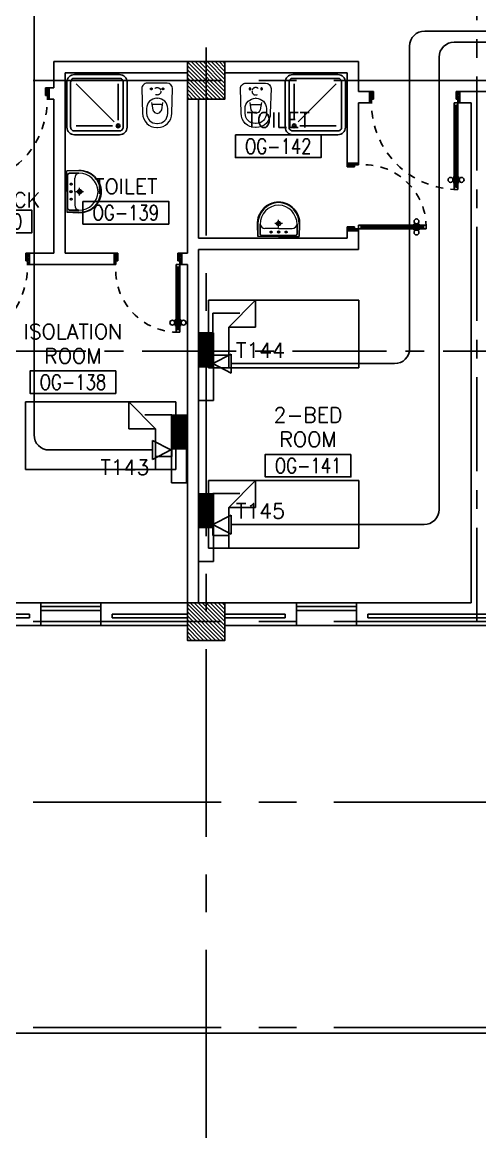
# Model space of a CAD drawing. Extents: x -0.3 to 92.6, y -1.1 to 78.4.
# Drawn here: x 65.28 to 71.36, y -1.11 to 13.72 of the extents above; entities that cross this region are included whole.
import ezdxf
from ezdxf.enums import TextEntityAlignment as Align

# ---------------------------------------------------------------- set-up
doc = ezdxf.new("R2010")
doc.units = 0
doc.header["$MEASUREMENT"] = 0
doc.header["$PDMODE"] = 34
for name, pattern in [('CENTER', [2, 1.25, -0.25, 0.25, -0.25]), ('CENTERX2', [4, 2.5, -0.5, 0.5, -0.5]), ('DASHED', [0.75, 0.5, -0.25]), ('HIDDEN', [0.375, 0.25, -0.125]), ('HIDDEN2', [0.1875, 0.125, -0.0625])]:
    doc.linetypes.add(name, pattern=pattern)
doc.layers.get('0').update_dxf_attribs({"color": 11, "linetype": 'CONTINUOUS'})
doc.layers.get('DEFPOINTS').update_dxf_attribs({"color": 11, "linetype": 'CONTINUOUS'})
for name, color, linetype in [('AX-DIM', 11, 'CONTINUOUS'), ('AXES', 11, 'CENTERX2'), ('AXES1', 11, 'CENTER'), ('COL', 11, 'CONTINUOUS'), ('DOOR', 11, 'CONTINUOUS'), ('E-TEL', 4, 'CONTINUOUS'), ('E-TEXT', 2, 'CONTINUOUS'), ('E-WIRE', 4, 'CONTINUOUS'), ('FIX', 11, 'CONTINUOUS'), ('FUR', 11, 'CONTINUOUS'), ('HAT', 11, 'CONTINUOUS'), ('INSUL', 11, 'CONTINUOUS'), ('RM-BOX', 11, 'CONTINUOUS'), ('RM-NAME', 11, 'CONTINUOUS'), ('RM-NO', 11, 'CONTINUOUS'), ('WALL', 11, 'CONTINUOUS'), ('WIN', 11, 'CONTINUOUS')]:
    doc.layers.add(name, color=color, linetype=linetype)
doc.styles.add('ROMANS', font='ROMANS.shx', dxfattribs={"width": 0.6})
doc.styles.get("Standard").update_dxf_attribs({"font": 'TXT.shx'})
doc.dimstyles.new('DIM-OUT', dxfattribs={"dimscale": 0, "dimtxt": 0.24, "dimasz": 0.08, "dimexe": 0.02, "dimexo": 0.02, "dimgap": 0.05, "dimtad": 1, "dimdec": 0, "dimlfac": 1000, "dimzin": 0, "dimdsep": 46, "dimtxsty": 'ROMANS', "dimblk1": 'ARCHTICK', "dimblk2": 'ARCHTICK', "dimsah": 1, "dimcen": 0.01, "dimdle": 0.08, "dimclrd": 7, "dimclre": 7, "dimclrt": 2, "dimadec": 0, "dimazin": 0, "dimtp": 2, "dimtm": 2, "dimtfac": 0.114286, "dimtdec": 0, "dimtix": 1, "dimtmove": 2, "dimatfit": 3, "dimldrblk": 'ARCHTICK', "dimfxl": 0, "dimtolj": 1, "dimtzin": 0, "dimarcsym": 0})

# ---------------------------------------------------------------- blocks, each defined once
blk = doc.blocks.new('_ARCHTICK')
at = {"color": 0, "linetype": 'ByBlock', "const_width": 0.15}
blk.add_lwpolyline([(-0.5, -0.5), (0.5, 0.5)], dxfattribs=at)
blk = doc.blocks.new('*D192')
at = {"layer": 'AX-DIM', "color": 7, "lineweight": -2}
for p, q in [((90.542, 5.5), (91.242, 5.5)), ((91.222, 5.58), (91.222, 0.195)), ((48.597, 0.275), (91.242, 0.275))]:
    blk.add_line(p, q, dxfattribs=at)
at = {"layer": 'DEFPOINTS', "color": 0}
for p in [(90.522, 5.5), (48.577, 0.275), (91.222, 0.275)]:
    blk.add_point(p, dxfattribs=at)
at = {"layer": 'AX-DIM', "color": 7, "lineweight": -2, "xscale": 0.08, "yscale": 0.08, "zscale": 0.08}
for p, rotation in [((91.222, 5.5), 90), ((91.222, 0.275), 270)]:
    blk.add_blockref('_ARCHTICK', p, dxfattribs=dict(at, rotation=rotation))
at = {"layer": 'AX-DIM', "color": 2, "insert": (91.052, 2.887), "char_height": 0.24, "attachment_point": 5, "rotation": 90, "style": 'ROMANS'}
blk.add_mtext('\\A1;5225', dxfattribs=at)
blk = doc.blocks.new('WC1')
at = {"layer": 'FIX', "lineweight": 20}
for p, q in [((-210, 204), (-538, 194)), ((-727, 5), (-727, -5)), ((-674, 5), (-674, -5)), ((-534, 24), (-540, 0)), ((-540, 0), (-534, -24)), ((-475, 141), (-538, 141)), ((-395, 76), (-490, 60)), ((-339, 5), (-339, -5)), ((-137, 0), (-137, 131)), ((-137, -131), (-137, 0)), ((-538, -141), (-475, -141)), ((-490, -60), (-395, -76)), ((-538, -194), (-210, -204)), ((-213, -204), (-210, -204))]:
    blk.add_line(p, q, dxfattribs=at)
at = {"layer": 'FIX', "linetype": 'Continuous', "lineweight": 20}
blk.add_line((-420, -47), (-420, 45), dxfattribs=at)
at = {"layer": 'FIX', "linetype": 'HIDDEN2', "lineweight": 20, "ltscale": 0.3}
blk.add_circle((-245, 0), 49.8, dxfattribs=at)
at = {"layer": 'FIX', "linetype": 'HIDDEN', "lineweight": 20, "ltscale": 0.05}
for centre in [(-213, 78), (-213, -77)]:
    blk.add_circle(centre, 11.6, dxfattribs=at)
at = {"layer": 'FIX', "lineweight": 20}
for centre, radius, start, end in [((-538, 5), 189, 90, 180), ((-210, 131), 73, 360, 90), ((-538, 5), 136, 90, 180), ((-473, -7), 68.2, 128.9242, 152.8468), ((-464, -18), 82, 108.496, 128.9242), ((-475, 5), 136, 360, 90), ((-538, -5), 189, 180, 270), ((-538, -5), 136, 180, 270), ((-473, 7), 68.2, 207.1532, 231.0758), ((-464, 18), 82, 231.0758, 251.504), ((-475, -5), 136, 270, 0), ((-210, -131), 73, 270, 0)]:
    blk.add_arc(centre, radius, start, end, dxfattribs=at)
at = {"layer": 'FIX', "linetype": 'Continuous', "lineweight": 20}
for centre, start, end in [((-443, 46), 357.6662, 91.6121), ((-442, -46), 268.3879, 2.3338)]:
    blk.add_arc(centre, 22.3, start, end, dxfattribs=at)
blk = doc.blocks.new('SHR1')
at = {"layer": 'FIX'}
for p, q in [((-196, 196), (-700, 700)), ((-143, 218), (-143, 700)), ((-218, 143), (-700, 143))]:
    blk.add_line(p, q, dxfattribs=at)
for points in [[(-825, 125), (-825, 725, -0.414214), (-725, 825), (-125, 825, -0.414214), (-25, 725), (-25, 125, -0.414214), (-125, 25), (-725, 25, -0.414214)], [(-775, 125), (-775, 725, -0.414214), (-725, 775), (-125, 775, -0.414214), (-75, 725), (-75, 125, -0.414214), (-125, 75), (-725, 75, -0.414214)]]:
    blk.add_lwpolyline(points, format="xyb", close=True, dxfattribs=at)
for radius in [25, 15]:
    blk.add_circle((-143, 143), radius, dxfattribs=at)
blk = doc.blocks.new('LAV1')
at = {"layer": 'FIX', "linetype": 'ByBlock', "ltscale": 0.3}
for p, q in [((-280, 210), (-275, 50)), ((-245, 210), (-245, 85)), ((245, 210), (245, 85)), ((280, 210), (275, 50)), ((0, 60), (-220, 60)), ((0, 60), (220, 60))]:
    blk.add_line(p, q, dxfattribs=at)
at = {"layer": 'FIX', "linetype": 'Continuous', "lineweight": 20}
for p, q in [((-275, 210), (-275, 50)), ((0, 155), (-181, 155)), ((0, 155), (181, 155)), ((275, 210), (275, 50)), ((0, 50), (-275, 50)), ((0, 50), (-252, 50)), ((0, 50), (275, 50)), ((0, 50), (252, 50))]:
    blk.add_line(p, q, dxfattribs=at)
at = {"layer": 'FIX', "linetype": 'DASHED', "lineweight": 20, "ltscale": 0.05}
for p, q in [((50, 220), (-50, 220)), ((0, 170), (0, 270)), ((0, 170), (0, 270))]:
    blk.add_line(p, q, dxfattribs=at)
at = {"layer": 'FIX', "lineweight": 20}
for p, q in [((16, 107), (-15, 107)), ((0, 92), (0, 123))]:
    blk.add_line(p, q, dxfattribs=at)
for centre, radius in [((0, 220), 29.5), ((0, 220), 22.5), ((0, 107), 15.5)]:
    blk.add_circle(centre, radius, dxfattribs=at)
at = {"layer": 'FIX', "linetype": 'HIDDEN', "lineweight": 20, "ltscale": 0.05}
for centre in [(-100, 107), (100, 107)]:
    blk.add_circle(centre, 12.4, dxfattribs=at)
at = {"layer": 'FIX', "linetype": 'ByBlock', "ltscale": 0.3}
for centre, radius, start, end in [((7, 220), 287, 91.3776, 182.0064), ((-7, 220), 287, 357.9936, 88.6224), ((-220, 85), 24.9, 179.7021, 269.9486), ((220, 85), 24.9, 270.0514, 0.2979)]:
    blk.add_arc(centre, radius, start, end, dxfattribs=at)
at = {"layer": 'FIX', "linetype": 'Continuous', "lineweight": 20}
for centre, radius, start, end in [((8, 217), 283, 91.6988, 181.351), ((8, 212), 253, 91.7328, 180.4884), ((-8, 217), 283, 358.649, 88.3012), ((-8, 212), 253, 359.5116, 88.2672), ((-179, 222), 66.9, 190.2006, 268.0786), ((179, 222), 66.9, 271.9214, 349.7994)]:
    blk.add_arc(centre, radius, start, end, dxfattribs=at)
blk = doc.blocks.new('RM1')
at = {"layer": 'RM-BOX'}
blk.add_lwpolyline([(570, -200), (-570, -200), (-570, -500), (570, -500)], close=True, dxfattribs=at)
at = {"layer": 'RM-NAME', "style": 'ROMANS'}
for tag, p in [('ROOMNAME1', (0, 324)), ('ROOMNAME2', (0, 0))]:
    blk.add_attdef(tag, text='', height=200, dxfattribs=at).set_placement(p, align=Align.MIDDLE)
at = {"layer": 'RM-NO', "style": 'ROMANS', "width": 0.8}
blk.add_attdef('ROOMNO', text='', height=200, dxfattribs=at).set_placement((0, -350), align=Align.MIDDLE)
blk = doc.blocks.new('DOOR90')
at = {"layer": 'DOOR', "linetype": 'ByBlock'}
for p, q in [((0, 0), (-150, 0)), ((-200, -25), (-1000, -25)), ((-200, -42), (-1000, -42)), ((-200, -58), (-1000, -58)), ((-1000, -75), (-200, -75))]:
    blk.add_line(p, q, dxfattribs=at)
at = {"layer": 'DOOR', "color": 0, "linetype": 'ByBlock'}
for p, q in [((-150, 0), (-150, -25)), ((-150, 0), (0, 0)), ((0, -50), (0, 0)), ((-1050, -25), (-1050, -75)), ((-1050, -75), (-1050, -25)), ((-1000, -25), (-1050, -25)), ((-1000, -75), (-1050, -75)), ((-1020, -42), (-1020, -58)), ((-1000, -42), (-1020, -42)), ((-1000, -58), (-1020, -58)), ((-1000, -25), (-1000, -42)), ((-1000, -58), (-1000, -75)), ((-968, -25), (-968, -18)), ((-878, -18), (-968, -18)), ((-968, -75), (-968, -82)), ((-878, -82), (-968, -82)), ((-955, -18), (-955, -9)), ((-955, -9), (-890, -9)), ((-955, -18), (-890, -18)), ((-955, -82), (-955, -91)), ((-955, -82), (-890, -82)), ((-955, -91), (-890, -91)), ((-890, -18), (-890, -9)), ((-890, -82), (-890, -91)), ((-878, -25), (-878, -18)), ((-878, -75), (-878, -82)), ((-200, -42), (-200, -25)), ((-200, -25), (-150, -25)), ((-180, -42), (-200, -42)), ((-200, -75), (-200, -58)), ((-200, -58), (-180, -58)), ((-150, -75), (-200, -75)), ((-180, -58), (-180, -42)), ((-150, -75), (-150, -25)), ((-150, -25), (-100, -25)), ((-100, -25), (-100, -50)), ((-100, -50), (0, -50)), ((-150, -900), (-150, -875)), ((-150, -875), (-100, -875)), ((-100, -850), (0, -850)), ((-100, -875), (-100, -850)), ((0, -850), (0, -900)), ((0, -900), (-150, -900)), ((-150, -900), (0, -900))]:
    blk.add_line(p, q, dxfattribs=at)
at = {"layer": 'DOOR', "color": 9, "linetype": 'ByBlock'}
for p, q in [((0, -50), (-114, 0)), ((0, -50), (-40, 0)), ((0, -50), (-100, -37)), ((0, -850), (-114, -900)), ((0, -850), (-100, -863)), ((0, -850), (-40, -900))]:
    blk.add_line(p, q, dxfattribs=at)
at = {"layer": 'DOOR', "color": 0, "linetype": 'ByBlock'}
for centre in [(-923, 24), (-923, -124)]:
    blk.add_circle(centre, 32.4, dxfattribs=at)
at = {"layer": 'DOOR', "color": 9, "linetype": 'ByBlock'}
for centre, radius, start, end in [((0, -50), 74.4, 137.7764, 180), ((0, -50), 54.4, 113.2074, 180), ((0, -50), 154, 161.1053, 166.2858), ((0, -50), 134, 158.1598, 169.28), ((0, -50), 114, 154.0838, 167.3774), ((0, -50), 94.4, 148.0182, 180), ((0, -50), 34.4, 90, 180), ((0, -50), 14.4, 90, 180), ((0, -850), 154, 193.7142, 198.8947), ((0, -850), 134, 190.72, 201.8402), ((0, -850), 94.4, 180, 211.9818), ((0, -850), 74.4, 180, 222.2236), ((0, -850), 54.4, 180, 246.7926), ((0, -850), 34.4, 180, 270), ((0, -850), 14.4, 180, 270)]:
    blk.add_arc(centre, radius, start, end, dxfattribs=at)
at = {"layer": 'DOOR', "linetype": 'HIDDEN', "ltscale": 0.5}
blk.add_arc((-222, -50), 828, 178.2701, 275.003, dxfattribs=at)
blk = doc.blocks.new('AH20A')
at = {"layer": 'FUR'}
for p, q in [((0, 0.5), (0, -0.5)), ((1, 0.5), (0, 0.5)), ((0.1358, 0.5), (0.1358, -0.0987)), ((1, -0.5), (1, 0.5)), ((0.1358, 0.3112), (0.0277, 0.3112)), ((0.0277, 0.3112), (0.0277, -0.3087)), ((0.1358, -0.0987), (0.3125, -0.5)), ((0.1358, -0.0987), (0.3125, -0.0987)), ((0.3125, -0.5), (0.3125, -0.0987)), ((0.0277, -0.3087), (0.2076, -0.3087)), ((0, -0.5), (1, -0.5))]:
    blk.add_line(p, q, dxfattribs=at)
blk = doc.blocks.new('DOOR100')
at = {"layer": 'DOOR', "color": 0, "linetype": 'ByBlock'}
for p, q in [((-92, 1206), (-92, 1141)), ((-83, 1206), (-92, 1206)), ((-83, 1129), (-83, 1219)), ((-76, 1219), (-83, 1219)), ((-83, 1206), (-83, 1141)), ((-76, 1251), (-76, 1301)), ((-76, 1301), (-26, 1301)), ((-26, 1301), (-76, 1301)), ((-59, 1251), (-76, 1251)), ((-59, 1251), (-59, 1271)), ((-43, 1271), (-59, 1271)), ((-43, 1251), (-43, 1271)), ((-26, 1251), (-43, 1251)), ((-26, 1251), (-26, 1301)), ((-26, 1219), (-19, 1219)), ((-19, 1129), (-19, 1219)), ((-19, 1206), (-19, 1141)), ((-19, 1206), (-10, 1206)), ((-10, 1206), (-10, 1141)), ((-83, 1141), (-92, 1141)), ((-76, 1129), (-83, 1129)), ((-26, 1129), (-19, 1129)), ((-19, 1141), (-10, 1141)), ((-1201, 0), (-1201, 150)), ((-1201, 150), (-1176, 150)), ((-1201, 150), (-1201, 0)), ((-1176, 150), (-1176, 100)), ((-76, 200), (-59, 200)), ((-76, 150), (-76, 200)), ((-76, 150), (-26, 150)), ((-59, 200), (-59, 180)), ((-59, 180), (-43, 180)), ((-43, 200), (-26, 200)), ((-43, 180), (-43, 200)), ((-26, 200), (-26, 150)), ((-1, 150), (-26, 150)), ((-26, 150), (-26, 100)), ((-1, 150), (-1, 0)), ((-1151, 0), (-1201, 0)), ((-1176, 100), (-1151, 100)), ((-1151, 100), (-1151, 0)), ((-51, 100), (-51, 0)), ((-26, 100), (-51, 100)), ((-51, 0), (-1, 0))]:
    blk.add_line(p, q, dxfattribs=at)
at = {"layer": 'DOOR', "linetype": 'ByBlock'}
for p, q in [((-76, 1251), (-76, 200)), ((-59, 200), (-59, 1251)), ((-43, 200), (-43, 1251)), ((-26, 200), (-26, 1251))]:
    blk.add_line(p, q, dxfattribs=at)
at = {"layer": 'DOOR', "color": 9, "linetype": 'ByBlock'}
for p, q in [((-1151, 0), (-1201, 114)), ((-1151, 0), (-1201, 40)), ((-1151, 0), (-1164, 100)), ((-51, 0), (-1, 114)), ((-51, 0), (-38, 100)), ((-51, 0), (-1, 40))]:
    blk.add_line(p, q, dxfattribs=at)
at = {"layer": 'DOOR', "color": 0, "linetype": 'ByBlock'}
for centre in [(-125, 1174), (22, 1174)]:
    blk.add_circle(centre, 32.4, dxfattribs=at)
at = {"layer": 'DOOR', "linetype": 'HIDDEN', "ltscale": 0.5}
blk.add_arc((-27, 152), 1149, 89.961, 180.0931, dxfattribs=at)
at = {"layer": 'DOOR', "color": 9, "linetype": 'ByBlock'}
for centre, radius, start, end in [((-1151, 0), 154, 103.7142, 108.8947), ((-51, 0), 154, 71.1053, 76.2858), ((-1151, 0), 134, 100.72, 111.8402), ((-1151, 0), 94.4, 90, 121.9818), ((-1151, 0), 74.4, 90, 132.2236), ((-1151, 0), 54.4, 90, 156.7926), ((-1151, 0), 34.4, 90, 180), ((-1151, 0), 14.4, 90, 180), ((-51, 0), 94.4, 58.0182, 90), ((-51, 0), 74.4, 47.7764, 90), ((-51, 0), 54.4, 23.2074, 90), ((-51, 0), 34.4, 0, 90), ((-51, 0), 14.4, 0, 90), ((-51, 0), 134, 68.1598, 79.28), ((-51, 0), 114, 64.0838, 77.3774)]:
    blk.add_arc(centre, radius, start, end, dxfattribs=at)
blk = doc.blocks.new('*X95')
at = {"color": 0}
for p, q in [((238727, 169890), (239227, 170390)), ((238729, 169945), (239174, 170390)), ((238729, 169998), (239121, 170390)), ((238729, 170051), (239067, 170390)), ((238729, 170104), (239014, 170390)), ((238729, 170157), (238961, 170390)), ((238729, 170210), (238908, 170390)), ((238729, 170263), (238855, 170390)), ((238729, 170316), (238802, 170390)), ((238729, 170369), (238749, 170390)), ((238780, 169890), (239229, 170339)), ((238833, 169890), (239229, 170286)), ((238886, 169890), (239229, 170233)), ((238939, 169890), (239229, 170180)), ((238992, 169890), (239229, 170127)), ((239045, 169890), (239229, 170074)), ((239098, 169890), (239229, 170020)), ((239151, 169890), (239229, 169967)), ((239204, 169890), (239229, 169914))]:
    blk.add_line(p, q, dxfattribs=at)
blk = doc.blocks.new('COL50')
at = {"layer": 'COL'}
blk.add_lwpolyline([(-250, 250), (-250, -250), (250, -250), (250, 250)], close=True, dxfattribs=at)
blk = doc.blocks.new('*X90')
at = {"color": 0}
for p, q in [((238729, 177104), (239214, 177590)), ((238729, 177157), (239161, 177590)), ((238729, 177210), (239108, 177590)), ((238729, 177263), (239055, 177590)), ((238729, 177316), (239002, 177590)), ((238729, 177369), (238949, 177590)), ((238729, 177422), (238896, 177590)), ((238729, 177475), (238843, 177590)), ((238729, 177528), (238790, 177590)), ((238729, 177581), (238737, 177590)), ((238767, 177090), (239229, 177551)), ((238820, 177090), (239229, 177498)), ((238873, 177090), (239229, 177445)), ((238926, 177090), (239229, 177392)), ((238979, 177090), (239229, 177339)), ((239032, 177090), (239229, 177286)), ((239085, 177090), (239229, 177233)), ((239138, 177090), (239229, 177180)), ((239191, 177090), (239229, 177127))]:
    blk.add_line(p, q, dxfattribs=at)

msp = doc.modelspace()

# ---------------------------------------------------------------- linework, layer by layer
at = {"layer": 'AXES'}
for p, q in [((67.7217, -1.1143), (67.7217, 77.6984)), ((91.9217, 12.95), (23.8817, 12.95)), ((91.9217, 5.75), (23.8817, 5.75)), ((91.9217, 3.35), (23.8817, 3.35)), ((91.9217, 0.35), (23.8817, 0.35))]:
    msp.add_line(p, q, dxfattribs=at)
at = {"layer": 'AXES1'}
for p, q in [((71.3217, 5.75), (71.3217, 64.57)), ((82.1217, 9.35), (21.4817, 9.35)), ((82.1217, 9.35), (39.8317, 9.35))]:
    msp.add_line(p, q, dxfattribs=at)
at = {"layer": 'COL'}
msp.add_lwpolyline([(67.9717, 6), (67.9717, 5.5), (67.4717, 5.5), (67.4717, 6)], close=True, dxfattribs=at)
at = {"layer": 'E-TEL', "color": 4}
for p, q in [((67.6223, 9.5922), (67.6223, 8.6922)), ((67.6223, 9.5922), (67.8217, 9.5922)), ((67.6223, 9.5711), (67.8217, 9.1436)), ((67.6223, 9.5415), (67.8091, 9.141)), ((67.6223, 9.512), (67.7953, 9.141)), ((67.6263, 9.5922), (67.8217, 9.1732)), ((67.6401, 9.5922), (67.8217, 9.2028)), ((67.6539, 9.5922), (67.8217, 9.2323)), ((67.6677, 9.5922), (67.8217, 9.2619)), ((67.6815, 9.5922), (67.8217, 9.2915)), ((67.6953, 9.5922), (67.8217, 9.3211)), ((67.7091, 9.5922), (67.8217, 9.3506)), ((67.7229, 9.5922), (67.8217, 9.3802)), ((67.7367, 9.5922), (67.8217, 9.4098)), ((67.7504, 9.5922), (67.8217, 9.4394)), ((67.7642, 9.5922), (67.8217, 9.469)), ((67.778, 9.5922), (67.8217, 9.4985)), ((67.7918, 9.5922), (67.8217, 9.5281)), ((67.8056, 9.5922), (67.8217, 9.5577)), ((67.8194, 9.5921), (67.8217, 9.5873)), ((67.8217, 8.6922), (67.8217, 9.5922)), ((67.6223, 9.4824), (67.7815, 9.141)), ((67.6223, 9.4528), (67.7677, 9.141)), ((67.6223, 9.4232), (67.7539, 9.141)), ((67.6223, 9.3937), (67.7401, 9.141)), ((67.6223, 9.3641), (67.7263, 9.141)), ((67.6223, 9.3345), (67.7126, 9.141)), ((67.6223, 9.3049), (67.6988, 9.141)), ((67.6223, 9.2753), (67.685, 9.141)), ((67.6223, 9.2458), (67.6712, 9.141)), ((67.6223, 9.2162), (67.6574, 9.141)), ((68.0535, 9.3089), (67.8113, 9.1827)), ((68.0535, 9.0564), (68.0535, 9.3089)), ((67.6223, 9.1866), (67.6436, 9.141)), ((67.6223, 9.157), (67.6298, 9.141)), ((67.6223, 9.141), (67.8217, 9.141)), ((67.8113, 9.1827), (68.0535, 9.0564)), ((67.6223, 8.6922), (67.8217, 8.6922)), ((67.2632, 7.5986), (67.2632, 8.4986)), ((67.4586, 8.4986), (67.2632, 8.0796)), ((67.4448, 8.4986), (67.2632, 8.1092)), ((67.431, 8.4986), (67.2632, 8.1388)), ((67.4172, 8.4986), (67.2632, 8.1684)), ((67.4034, 8.4986), (67.2632, 8.198)), ((67.3896, 8.4986), (67.2632, 8.2275)), ((67.3758, 8.4986), (67.2632, 8.2571)), ((67.362, 8.4986), (67.2632, 8.2867)), ((67.3482, 8.4986), (67.2632, 8.3163)), ((67.3344, 8.4986), (67.2632, 8.3458)), ((67.3206, 8.4986), (67.2632, 8.3754)), ((67.3068, 8.4986), (67.2632, 8.405)), ((67.293, 8.4986), (67.2632, 8.4346)), ((67.2793, 8.4986), (67.2632, 8.4641)), ((67.2655, 8.4986), (67.2632, 8.4937)), ((67.4625, 8.4986), (67.2632, 8.4986)), ((67.4625, 8.4776), (67.2632, 8.0501)), ((67.4625, 8.4986), (67.4625, 7.5986)), ((67.4625, 8.448), (67.2758, 8.0475)), ((67.4625, 8.4184), (67.2896, 8.0475)), ((67.4625, 8.3888), (67.3034, 8.0475)), ((67.4625, 8.3593), (67.3172, 8.0475)), ((67.4625, 8.3297), (67.3309, 8.0475)), ((67.4625, 8.3001), (67.3447, 8.0475)), ((67.4625, 8.2705), (67.3585, 8.0475)), ((67.4625, 8.241), (67.3723, 8.0475)), ((67.4625, 8.2114), (67.3861, 8.0475)), ((67.4625, 8.1818), (67.3999, 8.0475)), ((67.0091, 7.9072), (67.0091, 8.1597)), ((67.0091, 8.1597), (67.2512, 8.0334)), ((67.2512, 8.0334), (67.0091, 7.9072)), ((67.4625, 8.0475), (67.2632, 8.0475)), ((67.4625, 8.1522), (67.4137, 8.0475)), ((67.4625, 8.1227), (67.4275, 8.0475)), ((67.4625, 8.0931), (67.4413, 8.0475)), ((67.4625, 8.0635), (67.4551, 8.0475)), ((67.4625, 7.5986), (67.2632, 7.5986)), ((67.6217, 7.4522), (67.6217, 6.5522)), ((67.6217, 7.4522), (67.821, 7.4522)), ((67.6217, 7.4311), (67.821, 7.0036)), ((67.6256, 7.4522), (67.821, 7.0332)), ((67.6394, 7.4522), (67.821, 7.0628)), ((67.6532, 7.4522), (67.821, 7.0923)), ((67.667, 7.4522), (67.821, 7.1219)), ((67.6808, 7.4522), (67.821, 7.1515)), ((67.6946, 7.4522), (67.821, 7.1811)), ((67.7084, 7.4522), (67.821, 7.2106)), ((67.7222, 7.4522), (67.821, 7.2402)), ((67.736, 7.4522), (67.821, 7.2698)), ((67.7498, 7.4522), (67.821, 7.2994)), ((67.7636, 7.4522), (67.821, 7.329)), ((67.7773, 7.4522), (67.821, 7.3585)), ((67.7911, 7.4522), (67.821, 7.3881)), ((67.8049, 7.4522), (67.821, 7.4177)), ((67.8187, 7.4521), (67.821, 7.4473)), ((67.821, 6.5522), (67.821, 7.4522)), ((67.6217, 7.4015), (67.8084, 7.001)), ((67.6217, 7.372), (67.7946, 7.001)), ((67.6217, 7.3424), (67.7808, 7.001)), ((67.6217, 7.3128), (67.767, 7.001)), ((67.6217, 7.2832), (67.7532, 7.001)), ((67.6217, 7.2537), (67.7395, 7.001)), ((67.6217, 7.2241), (67.7257, 7.001)), ((67.6217, 7.1945), (67.7119, 7.001)), ((67.6217, 7.1649), (67.6981, 7.001)), ((67.6217, 7.1353), (67.6843, 7.001)), ((68.0528, 7.1678), (67.8106, 7.0415)), ((68.0528, 6.9153), (68.0528, 7.1678)), ((67.6217, 7.1058), (67.6705, 7.001)), ((67.6217, 7.0762), (67.6567, 7.001)), ((67.6217, 7.0466), (67.6429, 7.001)), ((67.6217, 7.017), (67.6291, 7.001)), ((67.6217, 7.001), (67.821, 7.001)), ((67.8106, 7.0415), (68.0528, 6.9153)), ((67.6217, 6.5522), (67.821, 6.5522))]:
    msp.add_line(p, q, dxfattribs=at)
at = {"layer": 'E-WIRE', "color": 4}
for p, q in [((65.4339, 8.2334), (65.4339, 14.0157)), ((74.5909, 13.6062), (70.6278, 13.6062))]:
    msp.add_line(p, q, dxfattribs=at)
at = {"layer": 'E-WIRE', "color": 4, "linetype": 'ByBlock'}
for p, q in [((70.4278, 13.4062), (70.4278, 9.3827)), ((74.5909, 13.4589), (71.0201, 13.4589)), ((70.8201, 13.2589), (70.8201, 7.2415)), ((68.0535, 9.1827), (70.2278, 9.1827)), ((67.0091, 8.0334), (65.6339, 8.0334)), ((68.0528, 7.0415), (70.6201, 7.0415))]:
    msp.add_line(p, q, dxfattribs=at)
at = {"layer": 'E-WIRE', "color": 4}
msp.add_arc((70.6278, 13.4062), 0.2, 90, 180, dxfattribs=at)
at = {"layer": 'E-WIRE', "color": 4, "linetype": 'ByBlock'}
for centre, start, end in [((71.0201, 13.2589), 90, 180), ((70.2278, 9.3827), 270, 0), ((70.6201, 7.2415), 270, 0)]:
    msp.add_arc(centre, 0.2, start, end, dxfattribs=at)
at = {"layer": 'E-WIRE', "color": 4, "linetype": 'Continuous'}
msp.add_arc((65.6339, 8.2334), 0.2, 180, 270, dxfattribs=at)
at = {"layer": 'INSUL'}
for p, q in [((64.3717, 5.85), (65.3717, 5.85)), ((64.3717, 5.8), (65.3717, 5.8)), ((65.3717, 5.8), (65.3717, 5.85)), ((66.4717, 5.85), (67.4717, 5.85)), ((66.4717, 5.8), (66.4717, 5.85)), ((66.4717, 5.8), (67.4717, 5.8)), ((67.9717, 5.85), (68.7717, 5.85)), ((67.9717, 5.8), (68.7717, 5.8)), ((68.7717, 5.8), (68.7717, 5.85)), ((69.8717, 5.8), (69.8717, 5.85)), ((72.7717, 5.85), (69.8717, 5.85)), ((72.7717, 5.8), (69.8717, 5.8))]:
    msp.add_line(p, q, dxfattribs=at)
at = {"layer": 'RM-NO'}
for p, q in [((65.6342, 12.85), (65.6342, 12.7)), ((69.8967, 12.8), (69.8967, 12.65)), ((71.0967, 12.8), (71.0967, 12.65)), ((65.3717, 10.65), (65.3717, 10.5))]:
    msp.add_line(p, q, dxfattribs=at)
at = {"layer": 'WALL'}
for p, q in [((65.6967, 13.2), (65.6967, 12.85)), ((69.7467, 13.2), (69.7467, 12.8)), ((65.8467, 13.05), (65.8467, 10.65)), ((69.5967, 13.05), (69.5967, 11.85)), ((71.0967, 12.8), (71.5467, 12.8)), ((65.6967, 12.7), (65.6967, 10.65)), ((67.4717, 12.7), (67.4717, 10.65)), ((67.6217, 12.7), (67.6217, 10.85)), ((69.7467, 12.65), (69.7467, 11.85)), ((71.2467, 12.65), (71.2467, 6)), ((69.7467, 11.85), (69.5967, 11.85)), ((69.5967, 10.85), (67.6217, 10.85)), ((69.7467, 10.95), (69.5967, 10.95)), ((69.5967, 10.95), (69.5967, 10.85)), ((69.7467, 10.95), (69.7467, 10.7)), ((69.7467, 10.7), (67.6217, 10.7)), ((67.6217, 10.7), (67.6217, 6)), ((66.4967, 10.65), (66.4967, 10.5)), ((67.3967, 10.65), (67.3967, 10.5)), ((67.4717, 10.5), (67.4717, 6)), ((64.3717, 6), (65.5217, 6)), ((65.5217, 5.7), (65.5217, 6)), ((66.3217, 5.7), (66.3217, 6)), ((66.3217, 6), (67.4717, 6)), ((67.9717, 6), (68.9217, 6)), ((68.9217, 5.7), (68.9217, 6)), ((69.7217, 5.7), (69.7217, 6)), ((71.2467, 6), (69.7217, 6)), ((64.3717, 5.7), (65.5217, 5.7)), ((66.3217, 5.7), (67.4717, 5.7)), ((67.9717, 5.7), (68.9217, 5.7)), ((72.9217, 5.7), (69.7217, 5.7))]:
    msp.add_line(p, q, dxfattribs=at)
at = {"layer": 'WALL', "linetype": 'ByBlock'}
for p, q in [((65.6967, 13.2), (67.4697, 13.2)), ((67.9717, 13.2), (69.7467, 13.2)), ((67.9717, 13.2), (69.7467, 13.2)), ((65.8467, 13.05), (67.4697, 13.05)), ((67.9717, 13.05), (69.5967, 13.05)), ((69.5967, 13.05), (67.9717, 13.05)), ((65.6342, 12.85), (65.6967, 12.85)), ((69.7467, 12.8), (69.8967, 12.8)), ((65.6342, 12.7), (65.6967, 12.7)), ((69.7467, 12.65), (69.8967, 12.65)), ((71.0967, 12.65), (71.2467, 12.65)), ((65.3717, 10.65), (65.6967, 10.65)), ((65.8467, 10.65), (66.4967, 10.65)), ((67.3967, 10.65), (67.4717, 10.65)), ((65.3717, 10.5), (66.4967, 10.5)), ((67.3967, 10.5), (67.4717, 10.5))]:
    msp.add_line(p, q, dxfattribs=at)
at = {"layer": 'WALL', "linetype": 'ByBlock', "ltscale": 0.3}
for points in [[(67.4717, 12.7), (67.9717, 12.7), (67.9717, 13.2), (67.4717, 13.2)], [(67.4717, 5.5), (67.9717, 5.5), (67.9717, 6), (67.4717, 6)]]:
    msp.add_lwpolyline(points, close=True, dxfattribs=at)
at = {"layer": 'WIN'}
for p, q in [((65.5217, 6), (66.3217, 6)), ((65.5217, 5.95), (66.3217, 5.95)), ((68.9217, 6), (69.7217, 6)), ((68.9217, 5.95), (69.7217, 5.95)), ((65.5217, 5.9), (66.3217, 5.9)), ((68.9217, 5.9), (69.7217, 5.9)), ((65.5217, 5.7), (66.3217, 5.7)), ((68.9217, 5.7), (69.7217, 5.7))]:
    msp.add_line(p, q, dxfattribs=at)

# ---------------------------------------------------------------- block references
at = {"layer": 'COL', "xscale": 0.001, "yscale": 0.001, "zscale": 0.001, "rotation": 180}
msp.add_blockref('COL50', (67.7217, 12.95), dxfattribs=at)
at = {"layer": 'DOOR', "color": 0, "linetype": 'ByBlock', "yscale": 0.001, "zscale": 0.001}
for name, p, xscale, rotation in [('DOOR100', (64.4342, 12.85), 0.001, 180), ('DOOR100', (71.0967, 12.8), -0.001, 180), ('DOOR90', (69.5967, 10.95), 0.001, 180), ('DOOR100', (64.1717, 10.65), 0.001, 180), ('DOOR90', (67.3967, 10.65), -0.001, 270)]:
    msp.add_blockref(name, p, dxfattribs=dict(at, xscale=xscale, rotation=rotation))
at = {"layer": 'FIX'}
for name, p, xscale, yscale, zscale, rotation in [('SHR1', (66.6947, 12.202), -0.001, 0.001, 0.001, 90), ('WC1', (67.0709, 13.05), 0.001, 0.001, 0.001, 90), ('WC1', (68.3812, 13.05), -0.001, 0.001, 0.001, 270), ('SHR1', (68.7487, 12.202), 0.001, 0.001, 0.001, 270), ('AH20A', (67.7537, 9.5769), -2, 0.9, 2, 180), ('AH20A', (67.3206, 8.2253), 2, 0.9, 2, 180), ('AH20A', (67.7537, 7.178), -2, 0.9, 2, 180)]:
    msp.add_blockref(name, p, dxfattribs=dict(at, xscale=xscale, yscale=yscale, zscale=zscale, rotation=rotation))
at = {"layer": 'FIX', "linetype": 'ByBlock', "ltscale": 0.3, "xscale": 0.001, "yscale": 0.001, "zscale": 0.001, "rotation": 270}
msp.add_blockref('LAV1', (65.8197, 11.4696), dxfattribs=at)
at = {"layer": 'FIX', "linetype": 'ByBlock', "ltscale": 0.3, "xscale": 0.001, "yscale": 0.001, "zscale": 0.001}
msp.add_blockref('LAV1', (68.6852, 10.825), dxfattribs=at)
at = {"layer": 'HAT', "xscale": -0.001, "yscale": 0.001, "zscale": 0.001, "rotation": 180}
for name in ['*X95', '*X90']:
    msp.add_blockref(name, (-171.2569, 183.0897), dxfattribs=at)
at = {"layer": 'RM-NAME'}
ref = msp.add_blockref('RM1', (68.6807, 12.4234), dxfattribs=dict(at, xscale=-0.001, yscale=0.001, zscale=0.001))
ref.add_attrib('ROOMNO', 'OG-142', dxfattribs={"layer": 'RM-NO', "height": 0.2, "style": 'ROMANS', "width": 0.8}).set_placement((68.6807, 12.0734), align=Align.MIDDLE)
ref.add_attrib('ROOMNAME2', 'TOILET', dxfattribs={"height": 0.2, "style": 'ROMANS'}).set_placement((68.6807, 12.4234), align=Align.MIDDLE)
ref = msp.add_blockref('RM1', (66.6535, 11.5392), dxfattribs=dict(at, xscale=-0.001, yscale=0.001, zscale=0.001))
ref.add_attrib('ROOMNO', 'OG-139', dxfattribs={"layer": 'RM-NO', "height": 0.2, "style": 'ROMANS', "width": 0.8}).set_placement((66.6535, 11.1892), align=Align.MIDDLE)
ref.add_attrib('ROOMNAME2', 'TOILET', dxfattribs={"height": 0.2, "style": 'ROMANS'}).set_placement((66.6535, 11.5392), align=Align.MIDDLE)
ref = msp.add_blockref('RM1', (64.8352, 11.4225), dxfattribs=dict(at, xscale=-0.001, yscale=0.001, zscale=0.001))
ref.add_attrib('ROOMNO', 'OG-140', dxfattribs={"layer": 'RM-NO', "height": 0.2, "style": 'ROMANS', "width": 0.8}).set_placement((64.8352, 11.0725), align=Align.MIDDLE)
ref.add_attrib('ROOMNAME2', 'AIR-LOCK', dxfattribs={"height": 0.2, "style": 'ROMANS'}).set_placement((64.856, 11.3601), align=Align.MIDDLE)
at = {"layer": 'RM-NAME', "xscale": 0.001, "yscale": 0.001, "zscale": 0.001}
for p, values in [((65.9504, 9.2852), {'ROOMNO': 'OG-138', 'ROOMNAME2': 'ROOM', 'ROOMNAME1': 'ISOLATION'}), ((69.0773, 8.175), {'ROOMNO': 'OG-141', 'ROOMNAME2': 'ROOM', 'ROOMNAME1': '2-BED'})]:
    msp.add_blockref('RM1', p, dxfattribs=at).add_auto_attribs(values)

# ---------------------------------------------------------------- texts
at = {"layer": 'E-TEXT', "color": 4}
for s, p in [('T144', (68.4446, 9.3596)), ('T143', (66.6408, 7.8041)), ('T145', (68.4446, 7.2226))]:
    msp.add_text(s, height=0.2, dxfattribs=at).set_placement(p, align=Align.MIDDLE)

# ---------------------------------------------------------------- dimensions: what is measured, and where the dimension line sits
at = {"layer": 'AX-DIM'}
dim = msp.add_linear_dim(base=(91.2217, 0.275), p1=(90.5217, 5.5), p2=(48.5767, 0.275), angle=270, dimstyle='DIM-OUT', override={"dimscale": 1}, dxfattribs=at)
dim.commit()
dim.dimension.update_dxf_attribs({"geometry": '*D192', "text_midpoint": (91.0517, 2.8875)})

doc.saveas('drawing.dxf')
